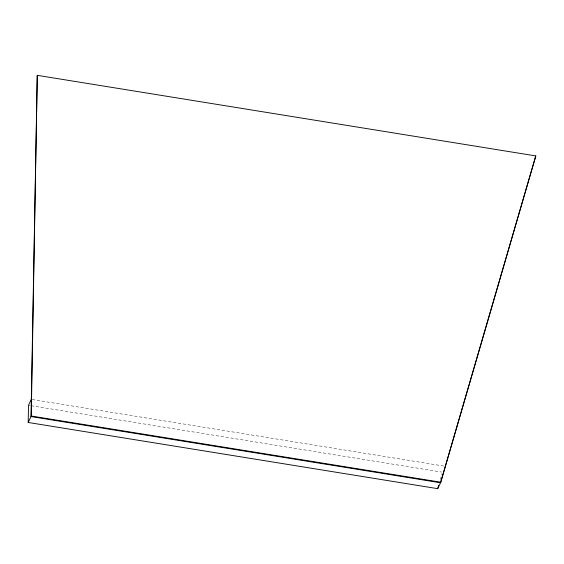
<?xml version="1.0" encoding="UTF-8"?>
<svg xmlns="http://www.w3.org/2000/svg" width="564" height="564" viewBox="0 0 564 564"><rect width="100%" height="100%" fill="white"/><g stroke="black" fill="none" stroke-linecap="round" stroke-linejoin="round"><path stroke-width="0.42" stroke-dasharray="2.82 2.11" d="M440.35 479.611L442.021 473.852M32.176 399.516L444.439 466.16M28.503 405.29L30.244 405.572M31.112 405.713L441.633 472.068"/><path stroke-width="0.85" d="M535.8 155.918L440.519 482.756L31.006 416.563L37.266 75.336L535.8 155.918L440.766 482.22L437.713 488.664L28.2 422.471L28.503 405.29L31.309 399.375M28.2 422.471L31.26 416.028L37.266 75.336M437.713 488.664L438.672 485.371M31.26 416.028L440.766 482.22"/></g></svg>
